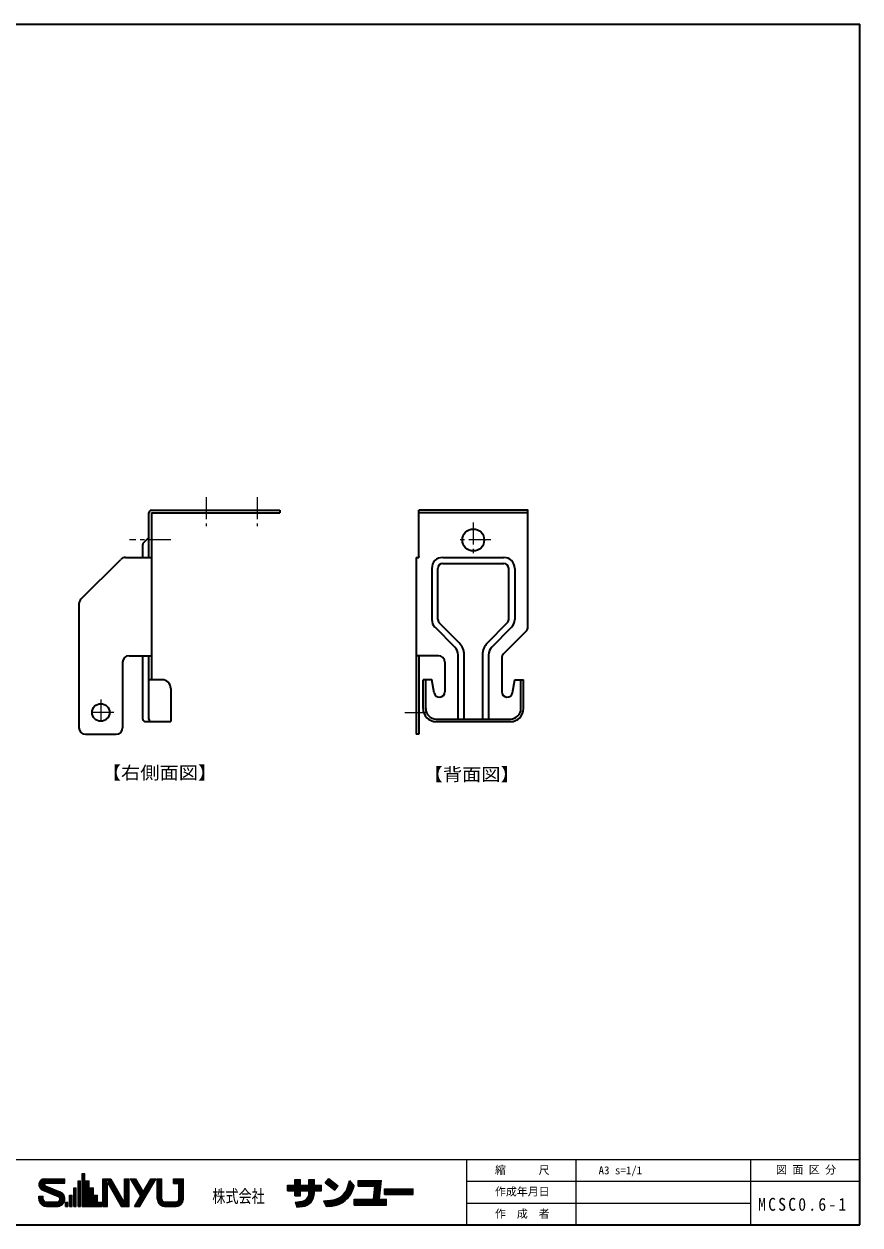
# Model space of a CAD drawing. Units: millimetres on the paper. Extents: x -405 to 411, y -913 to 286.
# Drawn here: x -206.9 to -15.5, y 11 to 286 of the extents above; entities that cross this region are included whole.
import ezdxf
from ezdxf.enums import TextEntityAlignment as Align

# ---------------------------------------------------------------- set-up
doc = ezdxf.new("R2010")
doc.units = ezdxf.units.MM
doc.linetypes.add('CHAIN1', pattern=[8, 5, -1, 1, -1])
for name, color, linetype, lineweight in [('0-1_本体', 7, 'Continuous', 35), ('0-8_寸法線', 4, 'Continuous', 18), ('F-0_枠図面', 4, 'Continuous', 18), ('F-2_文字1', 4, 'Continuous', 18)]:
    doc.layers.add(name, color=color, linetype=linetype, lineweight=lineweight)
doc.layers.add('F-3_文字2', color=7, linetype='Continuous')
doc.styles.add('ＭＳ ゴシック', font='')
doc.styles.get('ＭＳ ゴシック').set_extended_font_data('MS Gothic')

msp = doc.modelspace()

# ---------------------------------------------------------------- linework, layer by layer
at = {"layer": '0-1_本体', "color": 4, "linetype": 'CHAIN1', "lineweight": 18}
for p, q in [((-165.19, 177.652), (-165.19, 171.052)), ((-153.49, 177.652), (-153.49, 171.052)), ((-104.018, 171.852), (-104.018, 163.852)), ((-173.29, 167.852), (-182.69, 167.852)), ((-100.018, 167.852), (-108.018, 167.852)), ((-189.29, 131.352), (-189.29, 125.352)), ((-186.29, 128.352), (-192.29, 128.352)), ((-119.668, 128.352), (-113.968, 128.352))]:
    msp.add_line(p, q, dxfattribs=at)
at = {"layer": '0-1_本体'}
for p, q in [((-178.29, 163.852), (-178.29, 174.052)), ((-177.69, 174.652), (-148.29, 174.652)), ((-177.69, 174.052), (-148.29, 174.052)), ((-177.69, 174.052), (-177.69, 135.852)), ((-148.29, 174.652), (-148.29, 174.052)), ((-116.518, 163.852), (-116.518, 174.652)), ((-91.518, 174.052), (-116.518, 174.052)), ((-100.018, 174.652), (-106.518, 174.652)), ((-179.514, 167.227), (-178.29, 168.452)), ((-179.69, 163.852), (-179.69, 166.803)), ((-193.851, 154.291), (-184.729, 163.412)), ((-183.669, 163.852), (-177.69, 163.852)), ((-117.118, 163.852), (-117.118, 123.352)), ((-117.118, 163.852), (-116.518, 163.852)), ((-116.518, 164.052), (-116.518, 163.852)), ((-111.018, 163.852), (-97.018, 163.852)), ((-111.018, 162.452), (-97.018, 162.452)), ((-113.518, 161.352), (-113.518, 149.63)), ((-112.118, 149.63), (-112.118, 161.352)), ((-95.918, 149.63), (-95.918, 161.352)), ((-94.518, 161.352), (-94.518, 149.63)), ((-194.29, 153.23), (-194.29, 124.852)), ((-107.26, 144.316), (-111.795, 148.852)), ((-100.775, 144.316), (-96.24, 148.852)), ((-108.25, 143.326), (-112.785, 147.862)), ((-99.785, 143.326), (-95.25, 147.862)), ((-97.078, 141.791), (-91.957, 146.912)), ((-182.79, 141.352), (-177.69, 141.352)), ((-179.69, 126.852), (-179.69, 141.352)), ((-178.29, 126.852), (-178.29, 141.352)), ((-112.018, 141.352), (-117.118, 141.352)), ((-116.518, 141.352), (-116.518, 123.352)), ((-107.518, 126.852), (-107.518, 141.559)), ((-106.118, 126.852), (-106.118, 141.559)), ((-101.918, 141.559), (-101.918, 126.852)), ((-100.518, 141.559), (-100.518, 126.852)), ((-97.518, 140.73), (-97.518, 133.352)), ((-184.29, 139.852), (-184.29, 124.852)), ((-110.518, 139.852), (-110.518, 133.352)), ((-175.29, 135.852), (-178.29, 135.852)), ((-115.518, 129.252), (-115.518, 135.852)), ((-114.918, 129.252), (-114.918, 135.852)), ((-93.118, 129.252), (-93.118, 135.852)), ((-92.518, 129.252), (-92.518, 135.852)), ((-173.29, 133.852), (-173.29, 126.252)), ((-110.518, 133.352), (-110.518, 133.102)), ((-97.518, 133.352), (-97.518, 133.102)), ((-112.518, 126.852), (-95.518, 126.852)), ((-179.09, 126.252), (-173.29, 126.252)), ((-112.518, 126.252), (-95.518, 126.252)), ((-192.79, 123.352), (-185.79, 123.352)), ((-116.518, 123.352), (-117.118, 123.352))]:
    msp.add_line(p, q, dxfattribs=at)
for points in [[(-91.518, 147.973), (-91.518, 174.652), (-116.518, 174.652)], [(-112.999, 132.885), (-113.522, 135.852), (-115.518, 135.852)], [(-95.037, 132.885), (-94.513, 135.852), (-92.518, 135.852)]]:
    msp.add_lwpolyline(points, dxfattribs=at)
for centre, radius in [((-104.018, 167.852), 2.5), ((-189.29, 128.352), 2)]:
    msp.add_circle(centre, radius, dxfattribs=at)
for centre, radius, start, end in [((-177.69, 174.052), 0.6, 90, 180), ((-179.09, 166.803), 0.6, 135, 180), ((-183.669, 162.352), 1.5, 90, 135), ((-111.018, 161.352), 2.5, 90, 180), ((-111.018, 161.352), 1.1, 90, 180), ((-97.018, 161.352), 2.5, 0, 90), ((-97.018, 161.352), 1.1, 0, 90), ((-192.79, 153.23), 1.5, 135, 180), ((-111.018, 149.63), 2.5, 180, 225), ((-111.018, 149.63), 1.1, 180, 225), ((-97.018, 149.63), 1.1, 315, 0), ((-97.018, 149.63), 2.5, 315, 0), ((-93.018, 147.973), 1.5, 315, 0), ((-110.018, 141.559), 2.5, 0, 45), ((-110.018, 141.559), 3.9, 0, 45), ((-98.018, 141.559), 3.9, 135, 180), ((-98.018, 141.559), 2.5, 135, 180), ((-182.79, 139.852), 1.5, 90, 180), ((-112.018, 139.852), 1.5, 0, 90), ((-96.018, 140.73), 1.5, 135, 180), ((-175.29, 133.852), 2, 0, 90), ((-111.768, 133.102), 1.25, 190, 0), ((-96.268, 133.102), 1.25, 180, 350), ((-112.518, 129.252), 3, 180, 270), ((-112.518, 129.252), 2.4, 180, 270), ((-95.518, 129.252), 3, 270, 0), ((-95.518, 129.252), 2.4, 270, 0), ((-179.09, 126.852), 0.6, 180, 270), ((-177.69, 126.852), 0.6, 180, 270), ((-192.79, 124.852), 1.5, 180, 270), ((-185.79, 124.852), 1.5, 270, 0)]:
    msp.add_arc(centre, radius, start, end, dxfattribs=at)
at = {"layer": 'F-0_枠図面', "color": 7, "lineweight": 35}
for p, q in [((-405, 286), (-15.5, 286)), ((-15.5, 11), (-15.5, 286)), ((-15.5, 16), (-15.5, 16))]:
    msp.add_line(p, q, dxfattribs=at)
at = {"layer": 'F-0_枠図面'}
for p, q in [((-405, 26), (-15.5, 26)), ((-105.5, 11), (-105.5, 26)), ((-80.5, 11), (-80.5, 26)), ((-40.5, 11), (-40.5, 26)), ((-105.5, 21), (-15.5, 21)), ((-105.5, 16), (-40.5, 16))]:
    msp.add_line(p, q, dxfattribs=at)
at = {"layer": 'F-0_枠図面', "color": 7, "lineweight": 35}
msp.add_lwpolyline([(-405, 286), (-405, 11), (-15.5, 11)], dxfattribs=at)
at = {"layer": 'F-2_文字1'}
for p, q in [((-193.524, 22.771), (-192.924, 22.771)), ((-193.524, 15.244), (-193.524, 22.771)), ((-193.313, 15.244), (-193.313, 22.771)), ((-193.102, 15.244), (-193.102, 22.771)), ((-192.924, 21.106), (-192.924, 22.771)), ((-203.482, 20.184), (-202.141, 20.184)), ((-203.471, 20.395), (-202.113, 20.395)), ((-203.459, 19.973), (-201.928, 19.973)), ((-203.426, 20.606), (-197.487, 20.606)), ((-203.402, 19.762), (-201.42, 19.762)), ((-203.344, 20.817), (-197.487, 20.817)), ((-203.304, 19.551), (-200.912, 19.551)), ((-203.215, 21.028), (-197.487, 21.028)), ((-203.155, 19.34), (-200.403, 19.34)), ((-203.02, 21.239), (-197.487, 21.239)), ((-202.693, 21.45), (-197.487, 21.45)), ((-202.15, 21.572), (-197.487, 21.572)), ((-201.975, 19.992), (-198.555, 18.574)), ((-201.892, 20.539), (-197.487, 20.539)), ((-197.487, 20.539), (-197.487, 21.572)), ((-195.455, 15.244), (-195.455, 19.485)), ((-195.455, 19.485), (-194.912, 19.485)), ((-195.244, 15.244), (-195.244, 19.485)), ((-195.034, 15.244), (-195.034, 19.485)), ((-194.912, 15.244), (-194.912, 19.485)), ((-194.49, 21.106), (-193.945, 21.106)), ((-194.49, 15.244), (-194.49, 21.106)), ((-194.279, 15.244), (-194.279, 21.106)), ((-194.068, 15.244), (-194.068, 21.106)), ((-193.945, 15.244), (-193.945, 21.106)), ((-192.924, 21.106), (-191.958, 21.106)), ((-192.891, 15.244), (-192.891, 21.106)), ((-192.68, 15.244), (-192.68, 21.106)), ((-192.469, 15.244), (-192.469, 21.106)), ((-192.258, 15.244), (-192.258, 21.106)), ((-192.047, 15.244), (-192.047, 21.106)), ((-191.958, 19.485), (-191.958, 21.106)), ((-191.958, 19.485), (-190.992, 19.485)), ((-191.836, 15.244), (-191.836, 19.485)), ((-191.625, 15.244), (-191.625, 19.485)), ((-191.414, 15.244), (-191.414, 19.485)), ((-191.203, 15.244), (-191.203, 19.485)), ((-190.992, 17.864), (-190.992, 19.485)), ((-188.828, 21.572), (-186.996, 21.572)), ((-188.828, 15.244), (-188.828, 21.572)), ((-188.617, 15.244), (-188.617, 21.572)), ((-188.406, 15.244), (-188.406, 21.572)), ((-188.195, 15.244), (-188.195, 21.572)), ((-187.99, 21.596), (-184.422, 15.244)), ((-187.984, 15.244), (-187.984, 21.572)), ((-187.762, 15.244), (-187.762, 20.759)), ((-187.762, 20.759), (-184.664, 15.244)), ((-187.734, 21.572), (-184.181, 15.244)), ((-187.492, 21.572), (-183.938, 15.244)), ((-187.25, 21.572), (-183.782, 15.395)), ((-186.996, 21.572), (-183.898, 16.056)), ((-183.898, 16.056), (-183.898, 21.572)), ((-183.898, 21.572), (-182.832, 21.572)), ((-183.676, 15.244), (-183.676, 21.572)), ((-183.465, 15.244), (-183.465, 21.572)), ((-183.254, 15.244), (-183.254, 21.572)), ((-183.043, 15.244), (-183.043, 21.572)), ((-182.832, 15.244), (-182.832, 21.572)), ((-182.599, 21.572), (-181.36, 21.572)), ((-182.599, 21.572), (-180.222, 17.566)), ((-182.354, 21.572), (-179.97, 17.555)), ((-182.109, 21.572), (-179.847, 17.762)), ((-181.863, 21.572), (-179.724, 17.968)), ((-181.618, 21.572), (-179.602, 18.175)), ((-181.36, 21.572), (-179.602, 18.61)), ((-181.342, 15.244), (-177.586, 21.572)), ((-181.097, 15.244), (-177.34, 21.572)), ((-180.851, 15.244), (-177.095, 21.572)), ((-180.606, 15.244), (-176.85, 21.572)), ((-180.361, 15.244), (-176.604, 21.572)), ((-179.602, 18.61), (-177.844, 21.572)), ((-177.844, 21.572), (-176.604, 21.572)), ((-176.371, 16.909), (-176.371, 21.572)), ((-176.371, 21.572), (-175.305, 21.572)), ((-176.16, 16.781), (-176.16, 21.572)), ((-175.949, 16.781), (-175.949, 21.572)), ((-175.738, 16.781), (-175.738, 21.572)), ((-175.527, 16.781), (-175.527, 21.572)), ((-175.305, 16.909), (-175.305, 21.572)), ((-172.641, 21.572), (-170.376, 21.572)), ((-172.641, 20.506), (-172.641, 21.572)), ((-172.641, 20.506), (-171.442, 20.506)), ((-172.43, 20.506), (-172.43, 21.572)), ((-172.219, 20.506), (-172.219, 21.572)), ((-172.008, 20.506), (-172.008, 21.572)), ((-171.797, 20.506), (-171.797, 21.572)), ((-171.586, 20.506), (-171.586, 21.572)), ((-171.442, 16.909), (-171.442, 20.506)), ((-171.375, 20.506), (-171.375, 21.572)), ((-171.22, 16.781), (-171.22, 21.572)), ((-171.009, 16.781), (-171.009, 21.572)), ((-170.798, 16.781), (-170.798, 21.572)), ((-170.587, 16.781), (-170.587, 21.572)), ((-170.376, 16.909), (-170.376, 21.572)), ((-146.52, 20.127), (-144.839, 20.127)), ((-146.52, 18.809), (-146.52, 20.127)), ((-146.52, 20.074), (-138.775, 20.074)), ((-146.52, 19.863), (-138.775, 19.863)), ((-146.52, 19.652), (-138.775, 19.652)), ((-146.52, 19.441), (-138.775, 19.441)), ((-144.839, 20.127), (-144.839, 21.379)), ((-144.839, 21.379), (-143.587, 21.379)), ((-144.628, 17.655), (-144.628, 21.379)), ((-144.417, 17.655), (-144.417, 21.379)), ((-144.207, 17.655), (-144.207, 21.379)), ((-143.996, 17.655), (-143.996, 21.379)), ((-143.785, 17.655), (-143.785, 21.379)), ((-143.587, 20.127), (-143.587, 21.379)), ((-143.587, 20.127), (-141.642, 20.127)), ((-141.642, 21.379), (-140.39, 21.379)), ((-141.642, 20.127), (-141.642, 21.379)), ((-141.431, 15.969), (-141.431, 21.379)), ((-141.22, 16.176), (-141.22, 21.379)), ((-141.009, 16.428), (-141.009, 21.379)), ((-140.798, 16.749), (-140.798, 21.379)), ((-140.587, 17.199), (-140.587, 21.379)), ((-140.39, 20.127), (-140.39, 21.379)), ((-140.39, 20.127), (-138.775, 20.127)), ((-138.775, 18.809), (-138.775, 20.127)), ((-137.891, 20.65), (-137.127, 21.643)), ((-137.891, 20.65), (-135.748, 19.002)), ((-137.762, 20.817), (-135.62, 19.17)), ((-137.633, 20.985), (-135.491, 19.337)), ((-137.505, 21.152), (-135.362, 19.504)), ((-137.376, 21.319), (-135.234, 19.671)), ((-137.247, 21.486), (-135.105, 19.838)), ((-137.127, 21.643), (-134.985, 19.995)), ((-137.118, 15.265), (-131.449, 19.421)), ((-135.748, 19.002), (-134.985, 19.995)), ((-133.979, 17.827), (-131.348, 19.756)), ((-133.355, 18.547), (-131.366, 20.004)), ((-133.07, 19.016), (-131.504, 20.164)), ((-132.888, 19.412), (-131.642, 20.325)), ((-132.763, 19.765), (-131.78, 20.486)), ((-132.733, 19.864), (-132.348, 21.149)), ((-132.662, 20.1), (-131.917, 20.646)), ((-132.562, 20.435), (-132.055, 20.807)), ((-132.461, 20.771), (-132.193, 20.967)), ((-132.348, 21.149), (-131.298, 19.923)), ((-131.452, 19.408), (-131.298, 19.923)), ((-130.412, 19.896), (-130.412, 21.149)), ((-130.412, 21.149), (-125.042, 21.149)), ((-130.412, 20.938), (-125.277, 20.938)), ((-130.412, 20.727), (-125.512, 20.727)), ((-130.412, 20.516), (-125.747, 20.516)), ((-130.412, 20.305), (-125.982, 20.305)), ((-130.412, 20.094), (-126.218, 20.094)), ((-130.412, 19.896), (-126.571, 19.896)), ((-126.893, 16.93), (-126.571, 19.896)), ((-126.787, 16.811), (-126.441, 19.988)), ((-126.575, 16.811), (-126.218, 20.094)), ((-126.362, 16.811), (-125.982, 20.305)), ((-126.15, 16.811), (-125.747, 20.516)), ((-125.938, 16.811), (-125.512, 20.727)), ((-125.726, 16.811), (-125.277, 20.938)), ((-125.501, 16.93), (-125.042, 21.149)), ((-124.347, 17.952), (-124.347, 19.27)), ((-124.347, 19.27), (-117.755, 19.27)), ((-117.755, 17.952), (-117.755, 19.27)), ((-203.482, 17.575), (-202.45, 17.575)), ((-203.482, 16.976), (-203.482, 17.575)), ((-203.481, 17.442), (-202.449, 17.442)), ((-203.481, 17.231), (-202.449, 17.231)), ((-203.481, 17.02), (-202.449, 17.02)), ((-203.474, 16.809), (-202.436, 16.809)), ((-203.441, 16.598), (-202.354, 16.598)), ((-202.926, 19.129), (-199.895, 19.129)), ((-202.649, 18.974), (-199.116, 17.509)), ((-202.515, 18.918), (-199.386, 18.918)), ((-202.45, 16.942), (-202.45, 17.575)), ((-202.007, 18.707), (-198.878, 18.707)), ((-201.498, 18.497), (-198.393, 18.497)), ((-200.99, 18.286), (-198.088, 18.286)), ((-200.481, 18.075), (-197.881, 18.075)), ((-199.973, 17.864), (-197.733, 17.864)), ((-199.464, 17.653), (-197.625, 17.653)), ((-198.98, 17.442), (-197.551, 17.442)), ((-198.775, 17.231), (-197.506, 17.231)), ((-198.767, 16.598), (-197.529, 16.598)), ((-198.696, 17.02), (-197.488, 17.02)), ((-198.694, 16.809), (-197.495, 16.809)), ((-196.421, 17.864), (-195.877, 17.864)), ((-196.421, 15.244), (-196.421, 17.864)), ((-196.21, 15.244), (-196.21, 17.864)), ((-195.999, 15.244), (-195.999, 17.864)), ((-195.877, 15.244), (-195.877, 17.864)), ((-190.992, 17.864), (-190.027, 17.864)), ((-190.992, 15.244), (-190.992, 17.864)), ((-190.781, 15.244), (-190.781, 17.864)), ((-190.571, 15.244), (-190.571, 17.864)), ((-190.36, 15.244), (-190.36, 17.864)), ((-190.149, 15.244), (-190.149, 17.864)), ((-190.027, 16.243), (-190.027, 17.864)), ((-181.6, 15.244), (-180.222, 17.566)), ((-176.371, 16.887), (-176.349, 16.887)), ((-176.366, 16.781), (-175.292, 16.781)), ((-176.336, 16.57), (-175.201, 16.57)), ((-171.547, 16.57), (-170.411, 16.57)), ((-171.456, 16.781), (-170.381, 16.781)), ((-146.52, 19.23), (-138.775, 19.23)), ((-146.52, 19.02), (-138.775, 19.02)), ((-146.52, 18.809), (-144.839, 18.809)), ((-144.839, 17.655), (-144.839, 18.809)), ((-144.839, 17.655), (-143.587, 17.655)), ((-144.719, 16.058), (-140.937, 16.529)), ((-143.587, 18.809), (-141.642, 18.809)), ((-143.587, 17.655), (-143.587, 18.809)), ((-143.257, 16.453), (-140.874, 16.749)), ((-142.439, 16.767), (-140.9, 16.959)), ((-142.149, 17.016), (-140.926, 17.168)), ((-141.96, 17.252), (-140.952, 17.377)), ((-141.748, 15.88), (-141.748, 17.673)), ((-141.642, 18.28), (-141.642, 18.809)), ((-141.642, 15.88), (-141.642, 18.277)), ((-140.39, 18.809), (-138.775, 18.809)), ((-140.39, 18.285), (-140.39, 18.809)), ((-138.28, 16.534), (-136.695, 16.663)), ((-138.28, 16.534), (-137.72, 15.216)), ((-138.186, 16.313), (-137.835, 16.57)), ((-138.102, 16.113), (-137.434, 16.603)), ((-138.017, 15.914), (-137.033, 16.635)), ((-137.932, 15.715), (-136.631, 16.668)), ((-137.847, 15.515), (-136.2, 16.723)), ((-137.763, 15.316), (-135.666, 16.852)), ((-137.52, 15.232), (-134.792, 17.231)), ((-136.717, 15.297), (-131.563, 19.075)), ((-136.311, 15.333), (-131.714, 18.703)), ((-135.857, 15.404), (-131.918, 18.291)), ((-135.318, 15.538), (-132.208, 17.817)), ((-134.586, 15.813), (-132.691, 17.202)), ((-131.301, 15.546), (-131.301, 16.93)), ((-131.301, 16.93), (-126.893, 16.93)), ((-131.301, 16.811), (-123.853, 16.811)), ((-131.301, 16.6), (-123.853, 16.6)), ((-125.501, 16.93), (-123.853, 16.93)), ((-124.347, 19.112), (-117.755, 19.112)), ((-124.347, 18.901), (-117.755, 18.901)), ((-124.347, 18.69), (-117.755, 18.69)), ((-124.347, 18.479), (-117.755, 18.479)), ((-124.347, 18.268), (-117.755, 18.268)), ((-124.347, 18.057), (-117.755, 18.057)), ((-124.347, 17.952), (-117.755, 17.952)), ((-123.853, 15.546), (-123.853, 16.93)), ((-203.379, 16.387), (-202.152, 16.387)), ((-203.287, 16.176), (-197.682, 16.176)), ((-203.157, 15.965), (-197.812, 15.965)), ((-202.978, 15.754), (-197.99, 15.754)), ((-202.724, 15.543), (-198.245, 15.543)), ((-202.298, 15.332), (-198.671, 15.332)), ((-201.784, 16.276), (-199.25, 16.276)), ((-201.75, 15.244), (-199.075, 15.244)), ((-198.96, 16.387), (-197.59, 16.387)), ((-197.387, 15.244), (-197.387, 16.243)), ((-197.387, 16.243), (-196.843, 16.243)), ((-197.387, 15.244), (-196.843, 15.244)), ((-197.211, 15.244), (-197.211, 16.243)), ((-197, 15.244), (-197, 16.243)), ((-196.843, 15.244), (-196.843, 16.243)), ((-196.421, 15.244), (-195.877, 15.244)), ((-195.455, 15.244), (-194.912, 15.244)), ((-194.49, 15.244), (-193.945, 15.244)), ((-193.524, 15.244), (-189.061, 15.244)), ((-190.027, 16.243), (-189.061, 16.243)), ((-189.938, 15.244), (-189.938, 16.243)), ((-189.727, 15.244), (-189.727, 16.243)), ((-189.516, 15.244), (-189.516, 16.243)), ((-189.305, 15.244), (-189.305, 16.243)), ((-189.094, 15.244), (-189.094, 16.243)), ((-189.061, 15.244), (-189.061, 16.243)), ((-188.828, 15.244), (-187.762, 15.244)), ((-184.664, 15.244), (-182.832, 15.244)), ((-181.6, 15.244), (-180.361, 15.244)), ((-176.278, 16.359), (-174.945, 16.359)), ((-176.187, 16.149), (-170.56, 16.149)), ((-176.058, 15.938), (-170.689, 15.938)), ((-175.878, 15.727), (-170.869, 15.727)), ((-175.618, 15.516), (-171.129, 15.516)), ((-175.153, 15.305), (-171.595, 15.305)), ((-174.706, 16.309), (-172.041, 16.309)), ((-174.706, 15.244), (-172.041, 15.244)), ((-171.802, 16.359), (-170.469, 16.359)), ((-144.788, 16.262), (-143.264, 16.452)), ((-144.788, 16.262), (-144.378, 15.051)), ((-144.65, 15.854), (-141.116, 16.294)), ((-144.581, 15.65), (-141.34, 16.054)), ((-144.512, 15.446), (-141.633, 15.805)), ((-144.443, 15.242), (-142.053, 15.54)), ((-144.378, 15.051), (-143.096, 15.211)), ((-137.72, 15.216), (-136.404, 15.322)), ((-131.301, 16.389), (-123.853, 16.389)), ((-131.301, 16.178), (-123.853, 16.178)), ((-131.301, 15.967), (-123.853, 15.967)), ((-131.301, 15.756), (-123.853, 15.756)), ((-131.301, 15.546), (-123.853, 15.546))]:
    msp.add_line(p, q, dxfattribs=at)
for centre, radius, start, end in [((-202.132, 20.221), 1.35, 90.76968, 251.60579), ((-201.866, 20.255), 0.284, 92.62549, 247.52919), ((-136.969, 21.054), 4.4, 273.5696, 344.30289), ((-136.973, 21.058), 5.762, 273.9684, 344.73839), ((-201.75, 16.976), 1.732, 179.99979, 270.00009), ((-201.784, 16.942), 0.666, 179.99979, 270.00009), ((-199.318, 16.908), 0.632, 267.5421, 69.85329), ((-199.218, 16.975), 1.731, 269.93188, 67.46921), ((-174.706, 16.909), 1.665, 179.99979, 270.00009), ((-174.706, 16.909), 0.6, 179.99979, 270.00009), ((-172.041, 16.909), 0.6, 270.00009, 0), ((-172.041, 16.909), 1.665, 270.00009, 0), ((-143.493, 18.289), 1.851, 277.12369, 0.28418), ((-143.493, 18.289), 3.103, 277.45369, 359.92859)]:
    msp.add_arc(centre, radius, start, end, dxfattribs=at)

# ---------------------------------------------------------------- texts
at = {"layer": '0-8_寸法線', "color": 7, "style": 'ＭＳ ゴシック', "width": 1.1}
for s, p in [('【右側面図】', (-189.054, 112.214)), ('【背面図】', (-115.393, 111.836))]:
    msp.add_text(s, height=2.933, dxfattribs=at).set_placement(p, align=Align.BOTTOM_LEFT)
at = {"layer": 'F-2_文字1', "color": 7, "style": 'ＭＳ ゴシック'}
for s, p in [('縮\u3000\u3000\u3000尺', (-99.057, 22.102)), ('図 面 区 分', (-34.712, 22.184)), ('作成年月日', (-99.057, 17.175)), ('作\u3000成\u3000者', (-99.057, 12.102))]:
    msp.add_text(s, height=1.833, dxfattribs=at).set_placement(p, align=Align.BOTTOM_LEFT)
at = {"layer": 'F-2_文字1', "color": 7, "style": 'ＭＳ ゴシック', "width": 0.75}
msp.add_text('株式会社', height=2.933, dxfattribs=at).set_placement((-163.76, 15.225), align=Align.BOTTOM_LEFT)
at = {"layer": 'F-3_文字2', "style": 'ＭＳ ゴシック'}
msp.add_text('A3 s=1/1', height=1.833, dxfattribs=at).set_placement((-75.34, 22.049), align=Align.BOTTOM_LEFT)
at = {"layer": 'F-3_文字2', "insert": (-38.825, 14.214), "char_height": 2.933, "attachment_point": 7, "style": 'ＭＳ ゴシック'}
msp.add_mtext('\\T1.28;\\W0.9;MCSC0.6-1', dxfattribs=at)

doc.saveas('drawing.dxf')
